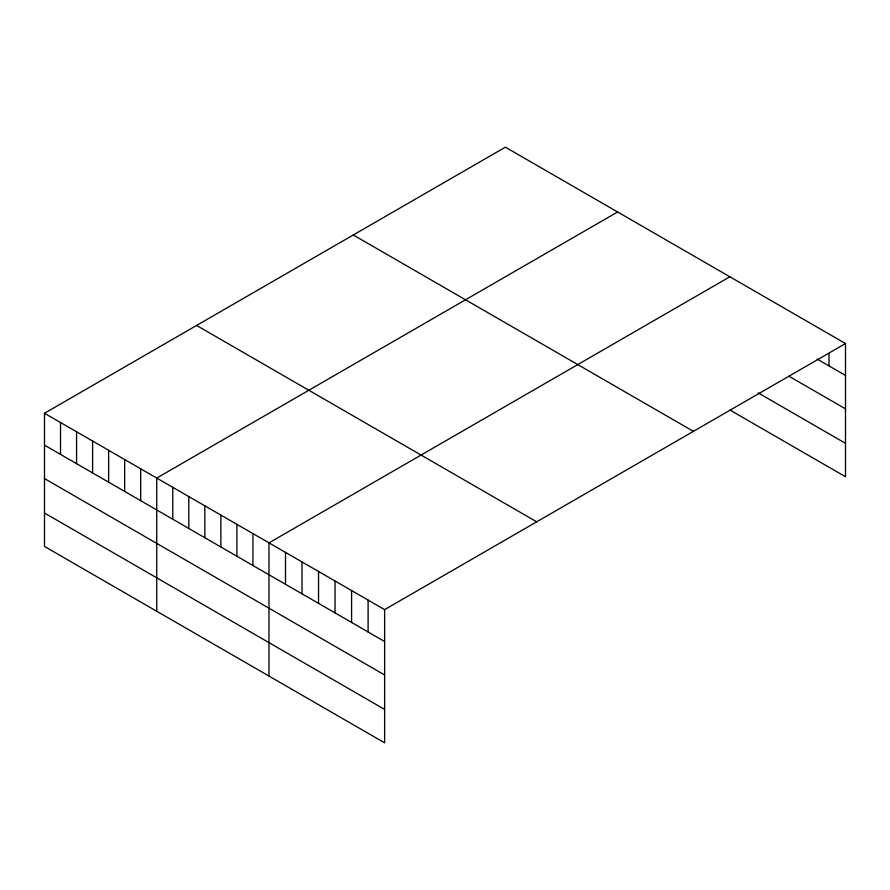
<?xml version="1.0" encoding="UTF-8"?>
<svg xmlns="http://www.w3.org/2000/svg" width="890" height="890" viewBox="0 0 890 890"><rect width="100%" height="100%" fill="white"/><g stroke="black" fill="none" stroke-linecap="round" stroke-linejoin="round"><path stroke-width="1.33" d="M845.5 343.54L384.625 609.628L384.625 742.827L44.5 546.46L44.5 413.26L505.375 147.173L845.5 343.54L845.5 476.74L729.856 409.978M617.615 211.976L156.74 478.064L156.74 611.263M729.856 276.779L268.98 542.867L268.98 676.055M817.176 359.082L845.5 375.435M788.863 376.17L845.5 408.866M758.18 392.891L845.5 443.309M353.286 234.982L693.41 431.35M196.59 325.451L536.715 521.818M44.5 413.26L384.625 609.628M44.5 445.156L384.625 641.523M44.5 478.586L384.625 674.954M44.5 513.029L384.625 709.397M828.979 353.419L828.979 365.901M368.104 600.094L368.104 631.989M351.583 590.548L351.583 622.444M335.063 581.014L335.063 612.91M318.542 571.48L318.542 603.375M302.022 561.935L302.022 593.83M285.501 552.401L285.501 584.296M252.949 533.611L252.949 565.506M236.907 524.344L236.907 556.239M220.876 515.087L220.876 546.983M204.845 505.832L204.845 537.727M188.814 496.576L188.814 528.471M172.771 487.32L172.771 519.215M140.709 468.808L140.709 500.703M124.667 459.551L124.667 491.447M108.636 450.296L108.636 482.191M92.605 441.028L92.605 472.924M76.573 431.772L76.573 463.668M60.531 422.516L60.531 454.412"/></g></svg>
